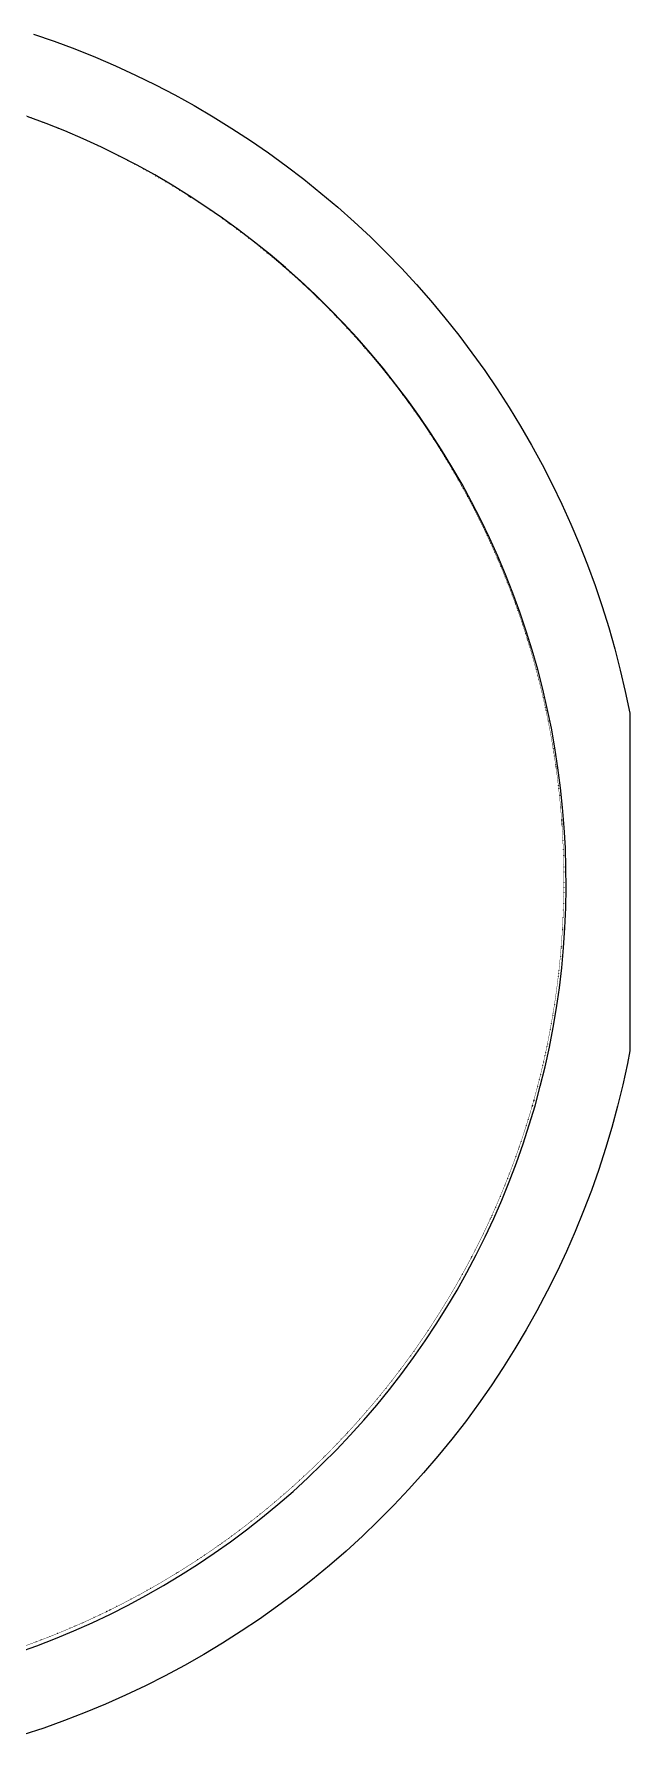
# Model space of a CAD drawing. Header units: inches. Extents: x -55000 to 163233, y -55008 to 54992.
# Drawn here: x 17667 to 55000, y -53373 to 53144 of the extents above; entities that cross this region are included whole.
import ezdxf

# ---------------------------------------------------------------- set-up
doc = ezdxf.new("R2010")
doc.units = ezdxf.units.IN
doc.header["$MEASUREMENT"] = 0
doc.linetypes.add('ACAD_ISO07W100', pattern=[3, 0, -3])
doc.layers.get('0').update_dxf_attribs({"color": 20, "linetype": 'ACAD_ISO07W100'})
for name, color, linetype in [('L12D0 Etch', 190, 'Continuous'), ('L17D0', 11, 'Continuous'), ('L18D0 SU8', 7, 'Continuous'), ('L9D0 Cont', 30, 'Continuous')]:
    doc.layers.add(name, color=color, linetype=linetype)

msp = doc.modelspace()

# ---------------------------------------------------------------- linework, layer by layer
msp.add_circle((-19.81589, 126.61364), 50874.56217)
at = {"layer": 'L12D0 Etch'}
for points in [[(17632.697, 53143.6375), (18936.863, 52693.0785), (20229.533, 52210.5255), (21509.922, 51696.2705), (22777.252, 51150.6265), (24030.754, 50573.9235), (25269.667, 49966.5135), (26493.239, 49328.7635), (27700.727, 48661.0615), (28891.398, 47963.8125), (30064.529, 47237.4405), (31219.409, 46482.3865), (32355.335, 45699.1075), (33471.618, 44888.0805), (34567.58, 44049.7975), (35642.557, 43184.7665), (36695.896, 42293.5135), (37726.956, 41376.5795), (38735.113, 40434.5215), (39719.753, 39467.9115), (40680.28, 38477.3345), (41616.11, 37463.3945), (42526.675, 36426.7055), (43411.423, 35367.8965), (44269.815, 34287.6115), (45101.331, 33186.5065), (45905.467, 32065.2485), (46681.734, 30924.5185), (47429.66, 29765.0105), (48148.792, 28587.4275), (48838.693, 27392.4835), (49498.944, 26180.9055), (50129.144, 24953.4285), (50728.912, 23710.7975), (51297.882, 22453.7665), (51835.709, 21183.0995), (52342.067, 19899.5675), (52816.648, 18603.9495), (53259.165, 17297.0325), (53669.348, 15979.6095), (54046.949, 14652.4805), (54391.738, 13316.4515), (54703.506, 11972.3335), (54982.064, 10620.9415), (55000, 10521.6085), (55000, -10521.6085), (54846.947, -11313.3345), (54551.762, -12661.1915), (54223.458, -14001.3665), (53862.236, -15333.0465), (53468.314, -16655.4235), (53041.932, -17967.6925), (52583.348, -19269.0585), (52092.841, -20558.7315), (51570.709, -21835.9285), (51017.268, -23099.8735), (50432.855, -24349.7995), (49817.825, -25584.9475), (49172.55, -26804.5675), (48497.423, -28007.9195), (47792.853, -29194.2725), (47059.268, -30362.9075), (46297.114, -31513.1135), (45506.853, -32644.1935), (44688.965, -33755.4595), (43843.946, -34846.2375), (42972.31, -35915.8655), (42074.586, -36963.6935), (41151.318, -37989.0865), (40203.068, -38991.4205), (39230.41, -39970.0885), (38233.936, -40924.4945), (37214.25, -41854.0615), (36171.971, -42758.2235), (35107.733, -43636.4315), (34022.181, -44488.1535), (32915.974, -45312.8715), (31789.784, -46110.0845), (30644.295, -46879.3095), (29480.201, -47620.0795), (28298.21, -48331.9435), (27099.04, -49014.4705), (25883.417, -49667.2455), (24652.081, -50289.8735), (23405.779, -50881.9745), (22145.268, -51443.1905), (20871.312, -51973.1805), (19584.685, -52471.6225), (18286.168, -52938.2135), (16976.55, -53372.6715)], [(16653.474, -48212.2945), (17836.052, -47787.3635), (19007.802, -47333.4255), (20168.012, -46850.7555), (21315.978, -46339.6485), (22451.003, -45800.4135), (23572.398, -45233.3775), (24679.483, -44638.8855), (25771.584, -44017.2985), (26848.04, -43368.9935), (27908.197, -42694.3645), (28951.411, -41993.8195), (29977.048, -41267.7865), (30984.486, -40516.7035), (31973.114, -39741.0285), (32942.331, -38941.2315), (33891.549, -38117.7985), (34820.192, -37271.2295), (35727.695, -36402.0375), (36613.508, -35510.7505), (37477.093, -34597.9105), (38317.926, -33664.0705), (39135.497, -32709.7985), (39929.308, -31735.6735), (40698.879, -30742.2855), (41443.741, -29730.2405), (42163.443, -28700.1495), (42857.548, -27652.6405), (43525.634, -26588.3485), (44167.296, -25507.9195), (44782.144, -24412.0095), (45369.805, -23301.2835), (45929.922, -22176.4175), (46462.155, -21038.0915), (46966.181, -19886.9995), (47441.695, -18723.8375), (47888.406, -17549.3145), (48306.045, -16364.1415), (48694.358, -15169.0385), (49053.108, -13964.7315), (49382.078, -12751.9515), (49681.069, -11531.4355), (49949.898, -10303.9225), (50188.403, -9070.1585), (50396.439, -7830.8935), (50573.879, -6586.8795), (50720.617, -5338.8715), (50836.562, -4087.6265), (50921.644, -2833.9045), (50975.812, -1578.4675), (50999.032, -322.0765), (50991.292, 934.5045), (50952.595, 2190.5135), (50882.964, 3445.1885), (50782.443, 4697.7665), (50651.092, 5947.4885), (50488.991, 7193.5945), (50296.238, 8435.3285), (50072.951, 9671.9365), (49819.264, 10902.6675), (49535.333, 12126.7755), (49221.328, 13343.5165), (48877.442, 14552.1515), (48503.882, 15751.9475), (48100.876, 16942.1755), (47668.668, 18122.1125), (47207.521, 19291.0445), (46717.714, 20448.2585), (46199.545, 21593.0545), (45653.328, 22724.7365), (45079.395, 23842.6175), (44478.095, 24946.0195), (43849.792, 26034.2715), (43194.869, 27106.7135), (42513.722, 28162.6945), (41806.765, 29201.5725), (41074.427, 30222.7185), (40317.153, 31225.5105), (39535.403, 32209.3415), (38729.651, 33173.6135), (37900.386, 34117.7415), (37048.112, 35041.1515), (36173.347, 35943.2835), (35276.62, 36823.5895), (34358.478, 37681.5355), (33419.476, 38516.5995), (32460.186, 39328.2765), (31481.189, 40116.0725), (30483.08, 40879.5085), (29466.465, 41618.1235), (28431.961, 42331.4665), (27380.196, 43019.1055), (26311.809, 43680.6225), (25227.448, 44315.6165), (24127.771, 44923.7025), (23013.447, 45504.5105), (21885.151, 46057.6875), (20743.569, 46582.8985), (19589.393, 47079.8245), (18423.325, 47548.1645), (17246.072, 47987.6325)]]:
    msp.add_lwpolyline(points, dxfattribs=at)
at = {"layer": 'L17D0'}
for points in [[(17632.697, 53143.6375), (18936.863, 52693.0785), (20229.533, 52210.5255), (21509.922, 51696.2705), (22777.252, 51150.6265), (24030.754, 50573.9235), (25269.667, 49966.5135), (26493.239, 49328.7635), (27700.727, 48661.0615), (28891.398, 47963.8125), (30064.529, 47237.4405), (31219.409, 46482.3865), (32355.335, 45699.1075), (33471.618, 44888.0805), (34567.58, 44049.7975), (35642.557, 43184.7665), (36695.896, 42293.5135), (37726.956, 41376.5795), (38735.113, 40434.5215), (39719.753, 39467.9115), (40680.28, 38477.3345), (41616.11, 37463.3945), (42526.675, 36426.7055), (43411.423, 35367.8965), (44269.815, 34287.6115), (45101.331, 33186.5065), (45905.467, 32065.2485), (46681.734, 30924.5185), (47429.66, 29765.0105), (48148.792, 28587.4275), (48838.693, 27392.4835), (49498.944, 26180.9055), (50129.144, 24953.4285), (50728.912, 23710.7975), (51297.882, 22453.7665), (51835.709, 21183.0995), (52342.067, 19899.5675), (52816.648, 18603.9495), (53259.165, 17297.0325), (53669.348, 15979.6095), (54046.949, 14652.4805), (54391.738, 13316.4515), (54703.506, 11972.3335), (54982.064, 10620.9415), (55000, 10521.6085), (55000, -10521.6085), (54846.947, -11313.3345), (54551.762, -12661.1915), (54223.458, -14001.3665), (53862.236, -15333.0465), (53468.314, -16655.4235), (53041.932, -17967.6925), (52583.348, -19269.0585), (52092.841, -20558.7315), (51570.709, -21835.9285), (51017.268, -23099.8735), (50432.855, -24349.7995), (49817.825, -25584.9475), (49172.55, -26804.5675), (48497.423, -28007.9195), (47792.853, -29194.2725), (47059.268, -30362.9075), (46297.114, -31513.1135), (45506.853, -32644.1935), (44688.965, -33755.4595), (43843.946, -34846.2375), (42972.31, -35915.8655), (42074.586, -36963.6935), (41151.318, -37989.0865), (40203.068, -38991.4205), (39230.41, -39970.0885), (38233.936, -40924.4945), (37214.25, -41854.0615), (36171.971, -42758.2235), (35107.733, -43636.4315), (34022.181, -44488.1535), (32915.974, -45312.8715), (31789.784, -46110.0845), (30644.295, -46879.3095), (29480.201, -47620.0795), (28298.21, -48331.9435), (27099.04, -49014.4705), (25883.417, -49667.2455), (24652.081, -50289.8735), (23405.779, -50881.9745), (22145.268, -51443.1905), (20871.312, -51973.1805), (19584.685, -52471.6225), (18286.168, -52938.2135), (16976.55, -53372.6715)], [(16653.474, -48212.2945), (17836.052, -47787.3635), (19007.802, -47333.4255), (20168.012, -46850.7555), (21315.978, -46339.6485), (22451.003, -45800.4135), (23572.398, -45233.3775), (24679.483, -44638.8855), (25771.584, -44017.2985), (26848.04, -43368.9935), (27908.197, -42694.3645), (28951.411, -41993.8195), (29977.048, -41267.7865), (30984.486, -40516.7035), (31973.114, -39741.0285), (32942.331, -38941.2315), (33891.549, -38117.7985), (34820.192, -37271.2295), (35727.695, -36402.0375), (36613.508, -35510.7505), (37477.093, -34597.9105), (38317.926, -33664.0705), (39135.497, -32709.7985), (39929.308, -31735.6735), (40698.879, -30742.2855), (41443.741, -29730.2405), (42163.443, -28700.1495), (42857.548, -27652.6405), (43525.634, -26588.3485), (44167.296, -25507.9195), (44782.144, -24412.0095), (45369.805, -23301.2835), (45929.922, -22176.4175), (46462.155, -21038.0915), (46966.181, -19886.9995), (47441.695, -18723.8375), (47888.406, -17549.3145), (48306.045, -16364.1415), (48694.358, -15169.0385), (49053.108, -13964.7315), (49382.078, -12751.9515), (49681.069, -11531.4355), (49949.898, -10303.9225), (50188.403, -9070.1585), (50396.439, -7830.8935), (50573.879, -6586.8795), (50720.617, -5338.8715), (50836.562, -4087.6265), (50921.644, -2833.9045), (50975.812, -1578.4675), (50999.032, -322.0765), (50991.292, 934.5045), (50952.595, 2190.5135), (50882.964, 3445.1885), (50782.443, 4697.7665), (50651.092, 5947.4885), (50488.991, 7193.5945), (50296.238, 8435.3285), (50072.951, 9671.9365), (49819.264, 10902.6675), (49535.333, 12126.7755), (49221.328, 13343.5165), (48877.442, 14552.1515), (48503.882, 15751.9475), (48100.876, 16942.1755), (47668.668, 18122.1125), (47207.521, 19291.0445), (46717.714, 20448.2585), (46199.545, 21593.0545), (45653.328, 22724.7365), (45079.395, 23842.6175), (44478.095, 24946.0195), (43849.792, 26034.2715), (43194.869, 27106.7135), (42513.722, 28162.6945), (41806.765, 29201.5725), (41074.427, 30222.7185), (40317.153, 31225.5105), (39535.403, 32209.3415), (38729.651, 33173.6135), (37900.386, 34117.7415), (37048.112, 35041.1515), (36173.347, 35943.2835), (35276.62, 36823.5895), (34358.478, 37681.5355), (33419.476, 38516.5995), (32460.186, 39328.2765), (31481.189, 40116.0725), (30483.08, 40879.5085), (29466.465, 41618.1235), (28431.961, 42331.4665), (27380.196, 43019.1055), (26311.809, 43680.6225), (25227.448, 44315.6165), (24127.771, 44923.7025), (23013.447, 45504.5105), (21885.151, 46057.6875), (20743.569, 46582.8985), (19589.393, 47079.8245), (18423.325, 47548.1645), (17246.072, 47987.6325)]]:
    msp.add_lwpolyline(points, dxfattribs=at)
at = {"layer": 'L18D0 SU8'}
for points in [[(17632.697, 53143.6375), (18936.863, 52693.0785), (20229.533, 52210.5255), (21509.922, 51696.2705), (22777.252, 51150.6265), (24030.754, 50573.9235), (25269.667, 49966.5135), (26493.239, 49328.7635), (27700.727, 48661.0615), (28891.398, 47963.8125), (30064.529, 47237.4405), (31219.409, 46482.3865), (32355.335, 45699.1075), (33471.618, 44888.0805), (34567.58, 44049.7975), (35642.557, 43184.7665), (36695.896, 42293.5135), (37726.956, 41376.5795), (38735.113, 40434.5215), (39719.753, 39467.9115), (40680.28, 38477.3345), (41616.11, 37463.3945), (42526.675, 36426.7055), (43411.423, 35367.8965), (44269.815, 34287.6115), (45101.331, 33186.5065), (45905.467, 32065.2485), (46681.734, 30924.5185), (47429.66, 29765.0105), (48148.792, 28587.4275), (48838.693, 27392.4835), (49498.944, 26180.9055), (50129.144, 24953.4285), (50728.912, 23710.7975), (51297.882, 22453.7665), (51835.709, 21183.0995), (52342.067, 19899.5675), (52816.648, 18603.9495), (53259.165, 17297.0325), (53669.348, 15979.6095), (54046.949, 14652.4805), (54391.738, 13316.4515), (54703.506, 11972.3335), (54982.064, 10620.9415), (55000, 10521.6085), (55000, -10521.6085), (54846.947, -11313.3345), (54551.762, -12661.1915), (54223.458, -14001.3665), (53862.236, -15333.0465), (53468.314, -16655.4235), (53041.932, -17967.6925), (52583.348, -19269.0585), (52092.841, -20558.7315), (51570.709, -21835.9285), (51017.268, -23099.8735), (50432.855, -24349.7995), (49817.825, -25584.9475), (49172.55, -26804.5675), (48497.423, -28007.9195), (47792.853, -29194.2725), (47059.268, -30362.9075), (46297.114, -31513.1135), (45506.853, -32644.1935), (44688.965, -33755.4595), (43843.946, -34846.2375), (42972.31, -35915.8655), (42074.586, -36963.6935), (41151.318, -37989.0865), (40203.068, -38991.4205), (39230.41, -39970.0885), (38233.936, -40924.4945), (37214.25, -41854.0615), (36171.971, -42758.2235), (35107.733, -43636.4315), (34022.181, -44488.1535), (32915.974, -45312.8715), (31789.784, -46110.0845), (30644.295, -46879.3095), (29480.201, -47620.0795), (28298.21, -48331.9435), (27099.04, -49014.4705), (25883.417, -49667.2455), (24652.081, -50289.8735), (23405.779, -50881.9745), (22145.268, -51443.1905), (20871.312, -51973.1805), (19584.685, -52471.6225), (18286.168, -52938.2135), (16976.55, -53372.6715)], [(16653.474, -48212.2945), (17836.052, -47787.3635), (19007.802, -47333.4255), (20168.012, -46850.7555), (21315.978, -46339.6485), (22451.003, -45800.4135), (23572.398, -45233.3775), (24679.483, -44638.8855), (25771.584, -44017.2985), (26848.04, -43368.9935), (27908.197, -42694.3645), (28951.411, -41993.8195), (29977.048, -41267.7865), (30984.486, -40516.7035), (31973.114, -39741.0285), (32942.331, -38941.2315), (33891.549, -38117.7985), (34820.192, -37271.2295), (35727.695, -36402.0375), (36613.508, -35510.7505), (37477.093, -34597.9105), (38317.926, -33664.0705), (39135.497, -32709.7985), (39929.308, -31735.6735), (40698.879, -30742.2855), (41443.741, -29730.2405), (42163.443, -28700.1495), (42857.548, -27652.6405), (43525.634, -26588.3485), (44167.296, -25507.9195), (44782.144, -24412.0095), (45369.805, -23301.2835), (45929.922, -22176.4175), (46462.155, -21038.0915), (46966.181, -19886.9995), (47441.695, -18723.8375), (47888.406, -17549.3145), (48306.045, -16364.1415), (48694.358, -15169.0385), (49053.108, -13964.7315), (49382.078, -12751.9515), (49681.069, -11531.4355), (49949.898, -10303.9225), (50188.403, -9070.1585), (50396.439, -7830.8935), (50573.879, -6586.8795), (50720.617, -5338.8715), (50836.562, -4087.6265), (50921.644, -2833.9045), (50975.812, -1578.4675), (50999.032, -322.0765), (50991.292, 934.5045), (50952.595, 2190.5135), (50882.964, 3445.1885), (50782.443, 4697.7665), (50651.092, 5947.4885), (50488.991, 7193.5945), (50296.238, 8435.3285), (50072.951, 9671.9365), (49819.264, 10902.6675), (49535.333, 12126.7755), (49221.328, 13343.5165), (48877.442, 14552.1515), (48503.882, 15751.9475), (48100.876, 16942.1755), (47668.668, 18122.1125), (47207.521, 19291.0445), (46717.714, 20448.2585), (46199.545, 21593.0545), (45653.328, 22724.7365), (45079.395, 23842.6175), (44478.095, 24946.0195), (43849.792, 26034.2715), (43194.869, 27106.7135), (42513.722, 28162.6945), (41806.765, 29201.5725), (41074.427, 30222.7185), (40317.153, 31225.5105), (39535.403, 32209.3415), (38729.651, 33173.6135), (37900.386, 34117.7415), (37048.112, 35041.1515), (36173.347, 35943.2835), (35276.62, 36823.5895), (34358.478, 37681.5355), (33419.476, 38516.5995), (32460.186, 39328.2765), (31481.189, 40116.0725), (30483.08, 40879.5085), (29466.465, 41618.1235), (28431.961, 42331.4665), (27380.196, 43019.1055), (26311.809, 43680.6225), (25227.448, 44315.6165), (24127.771, 44923.7025), (23013.447, 45504.5105), (21885.151, 46057.6875), (20743.569, 46582.8985), (19589.393, 47079.8245), (18423.325, 47548.1645), (17246.072, 47987.6325)]]:
    msp.add_lwpolyline(points, dxfattribs=at)
at = {"layer": 'L9D0 Cont'}
for points in [[(17632.697, 53143.6375), (18936.863, 52693.0785), (20229.533, 52210.5255), (21509.922, 51696.2705), (22777.252, 51150.6265), (24030.754, 50573.9235), (25269.667, 49966.5135), (26493.239, 49328.7635), (27700.727, 48661.0615), (28891.398, 47963.8125), (30064.529, 47237.4405), (31219.409, 46482.3865), (32355.335, 45699.1075), (33471.618, 44888.0805), (34567.58, 44049.7975), (35642.557, 43184.7665), (36695.896, 42293.5135), (37726.956, 41376.5795), (38735.113, 40434.5215), (39719.753, 39467.9115), (40680.28, 38477.3345), (41616.11, 37463.3945), (42526.675, 36426.7055), (43411.423, 35367.8965), (44269.815, 34287.6115), (45101.331, 33186.5065), (45905.467, 32065.2485), (46681.734, 30924.5185), (47429.66, 29765.0105), (48148.792, 28587.4275), (48838.693, 27392.4835), (49498.944, 26180.9055), (50129.144, 24953.4285), (50728.912, 23710.7975), (51297.882, 22453.7665), (51835.709, 21183.0995), (52342.067, 19899.5675), (52816.648, 18603.9495), (53259.165, 17297.0325), (53669.348, 15979.6095), (54046.949, 14652.4805), (54391.738, 13316.4515), (54703.506, 11972.3335), (54982.064, 10620.9415), (55000, 10521.6085), (55000, -10521.6085), (54846.947, -11313.3345), (54551.762, -12661.1915), (54223.458, -14001.3665), (53862.236, -15333.0465), (53468.314, -16655.4235), (53041.932, -17967.6925), (52583.348, -19269.0585), (52092.841, -20558.7315), (51570.709, -21835.9285), (51017.268, -23099.8735), (50432.855, -24349.7995), (49817.825, -25584.9475), (49172.55, -26804.5675), (48497.423, -28007.9195), (47792.853, -29194.2725), (47059.268, -30362.9075), (46297.114, -31513.1135), (45506.853, -32644.1935), (44688.965, -33755.4595), (43843.946, -34846.2375), (42972.31, -35915.8655), (42074.586, -36963.6935), (41151.318, -37989.0865), (40203.068, -38991.4205), (39230.41, -39970.0885), (38233.936, -40924.4945), (37214.25, -41854.0615), (36171.971, -42758.2235), (35107.733, -43636.4315), (34022.181, -44488.1535), (32915.974, -45312.8715), (31789.784, -46110.0845), (30644.295, -46879.3095), (29480.201, -47620.0795), (28298.21, -48331.9435), (27099.04, -49014.4705), (25883.417, -49667.2455), (24652.081, -50289.8735), (23405.779, -50881.9745), (22145.268, -51443.1905), (20871.312, -51973.1805), (19584.685, -52471.6225), (18286.168, -52938.2135), (16976.55, -53372.6715)], [(16653.474, -48212.2945), (17836.052, -47787.3635), (19007.802, -47333.4255), (20168.012, -46850.7555), (21315.978, -46339.6485), (22451.003, -45800.4135), (23572.398, -45233.3775), (24679.483, -44638.8855), (25771.584, -44017.2985), (26848.04, -43368.9935), (27908.197, -42694.3645), (28951.411, -41993.8195), (29977.048, -41267.7865), (30984.486, -40516.7035), (31973.114, -39741.0285), (32942.331, -38941.2315), (33891.549, -38117.7985), (34820.192, -37271.2295), (35727.695, -36402.0375), (36613.508, -35510.7505), (37477.093, -34597.9105), (38317.926, -33664.0705), (39135.497, -32709.7985), (39929.308, -31735.6735), (40698.879, -30742.2855), (41443.741, -29730.2405), (42163.443, -28700.1495), (42857.548, -27652.6405), (43525.634, -26588.3485), (44167.296, -25507.9195), (44782.144, -24412.0095), (45369.805, -23301.2835), (45929.922, -22176.4175), (46462.155, -21038.0915), (46966.181, -19886.9995), (47441.695, -18723.8375), (47888.406, -17549.3145), (48306.045, -16364.1415), (48694.358, -15169.0385), (49053.108, -13964.7315), (49382.078, -12751.9515), (49681.069, -11531.4355), (49949.898, -10303.9225), (50188.403, -9070.1585), (50396.439, -7830.8935), (50573.879, -6586.8795), (50720.617, -5338.8715), (50836.562, -4087.6265), (50921.644, -2833.9045), (50975.812, -1578.4675), (50999.032, -322.0765), (50991.292, 934.5045), (50952.595, 2190.5135), (50882.964, 3445.1885), (50782.443, 4697.7665), (50651.092, 5947.4885), (50488.991, 7193.5945), (50296.238, 8435.3285), (50072.951, 9671.9365), (49819.264, 10902.6675), (49535.333, 12126.7755), (49221.328, 13343.5165), (48877.442, 14552.1515), (48503.882, 15751.9475), (48100.876, 16942.1755), (47668.668, 18122.1125), (47207.521, 19291.0445), (46717.714, 20448.2585), (46199.545, 21593.0545), (45653.328, 22724.7365), (45079.395, 23842.6175), (44478.095, 24946.0195), (43849.792, 26034.2715), (43194.869, 27106.7135), (42513.722, 28162.6945), (41806.765, 29201.5725), (41074.427, 30222.7185), (40317.153, 31225.5105), (39535.403, 32209.3415), (38729.651, 33173.6135), (37900.386, 34117.7415), (37048.112, 35041.1515), (36173.347, 35943.2835), (35276.62, 36823.5895), (34358.478, 37681.5355), (33419.476, 38516.5995), (32460.186, 39328.2765), (31481.189, 40116.0725), (30483.08, 40879.5085), (29466.465, 41618.1235), (28431.961, 42331.4665), (27380.196, 43019.1055), (26311.809, 43680.6225), (25227.448, 44315.6165), (24127.771, 44923.7025), (23013.447, 45504.5105), (21885.151, 46057.6875), (20743.569, 46582.8985), (19589.393, 47079.8245), (18423.325, 47548.1645), (17246.072, 47987.6325)]]:
    msp.add_lwpolyline(points, dxfattribs=at)

doc.saveas('drawing.dxf')
